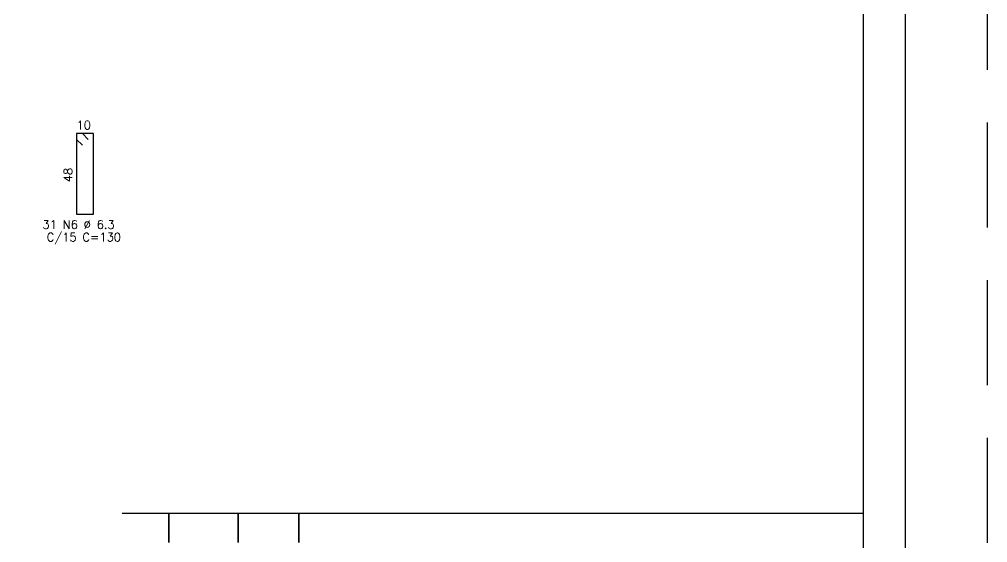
# Model space of a CAD drawing. Extents: x -1.9 to 86, y -1.5 to 61.
# Drawn here: x 63.04 to 86.05, y 17.21 to 29.66 of the extents above; entities that cross this region are included whole.
import ezdxf

# ---------------------------------------------------------------- set-up
doc = ezdxf.new("R2010")
doc.units = 0
doc.header["$MEASUREMENT"] = 0
doc.linetypes.add('HIDDEN', pattern=[0.375, 0.25, -0.125])
doc.layers.get('0').update_dxf_attribs({"linetype": 'CONTINUOUS'})
doc.layers.get('Defpoints').update_dxf_attribs({"linetype": 'CONTINUOUS'})
for name, color, linetype in [('ARQ_FOLHA', 7, 'CONTINUOUS'), ('PENA_03', 3, 'CONTINUOUS'), ('PENA_05', 5, 'CONTINUOUS'), ('PSG-NV2-FLH-SELO', 1, 'CONTINUOUS')]:
    doc.layers.add(name, color=color, linetype=linetype)
doc.styles.get("Standard").update_dxf_attribs({"font": 'ROMANS.SHX'})

# ---------------------------------------------------------------- blocks, each defined once
blk = doc.blocks.new('FOLHA A1 - 841 X 594')
at = {"layer": 'ARQ_FOLHA', "color": 1}
for points in [[(-841, 0), (0, 0), (0, 594), (-841, 594)], [(-816, 10), (-10, 10), (-10, 584), (-816, 584)]]:
    blk.add_lwpolyline(points, close=True, dxfattribs=at)
at = {"layer": 'Defpoints', "color": 8, "linetype": 'HIDDEN', "ltscale": 100}
blk.add_lwpolyline([(-860.5, 609.5), (-860.5, -15.5), (19.5, -15.5), (19.5, 609.5)], close=True, dxfattribs=at)
blk = doc.blocks.new('*U24')
blk.add_blockref('FOLHA A1 - 841 X 594', (0, 0))

msp = doc.modelspace()

# ---------------------------------------------------------------- linework, layer by layer
at = {"layer": 'PENA_05', "linetype": 'Continuous'}
for p, q in [((64.539, 26.94), (64.399, 26.94)), ((64.399, 26.94), (64.399, 25.02)), ((64.799, 26.94), (64.399, 26.94)), ((64.399, 26.94), (64.399, 26.8)), ((64.679, 26.8), (64.539, 26.94)), ((64.799, 25.02), (64.799, 26.94)), ((64.399, 26.8), (64.539, 26.66)), ((64.399, 25.02), (64.799, 25.02))]:
    msp.add_line(p, q, dxfattribs=at)
at = {"layer": 'PSG-NV2-FLH-SELO', "color": 251}
for p, q in [((65.485, 17.906), (68.237, 17.906)), ((66.592, 17.906), (66.592, 17.207)), ((66.592, 17.207), (66.592, 17.906)), ((66.592, 17.906), (66.592, 17.207)), ((66.592, 17.207), (66.592, 17.906)), ((66.592, 17.906), (66.592, 17.207)), ((68.237, 17.906), (68.237, 17.207)), ((68.237, 17.207), (68.237, 17.906)), ((68.237, 17.906), (68.237, 17.207)), ((68.237, 17.207), (68.237, 17.906)), ((68.237, 17.906), (68.237, 17.207)), ((68.237, 17.906), (83.1, 17.906)), ((69.681, 17.906), (69.681, 17.207)), ((69.681, 17.207), (69.681, 17.906)), ((69.681, 17.906), (69.681, 17.207)), ((69.681, 17.207), (69.681, 17.906)), ((69.681, 17.906), (69.681, 17.207))]:
    msp.add_line(p, q, dxfattribs=at)

# ---------------------------------------------------------------- block references
at = {"xscale": 0.09999999999999938, "yscale": 0.09999999999999938, "zscale": 0.09999999999999938}
msp.add_blockref('*U24', (84.1, 0.003), dxfattribs=at)

# ---------------------------------------------------------------- texts
at = {"layer": 'PENA_03', "linetype": 'Continuous'}
for s, p in [('10', (64.399, 27.04)), ('31 N6 %%c 6.3', (63.591, 24.675)), ('C/15 C=130', (63.691, 24.375))]:
    msp.add_text(s, height=0.2, dxfattribs=at).set_placement(p)
msp.add_text('48', height=0.2, rotation=90, dxfattribs=at).set_placement((64.299, 25.78))

doc.saveas('drawing.dxf')
